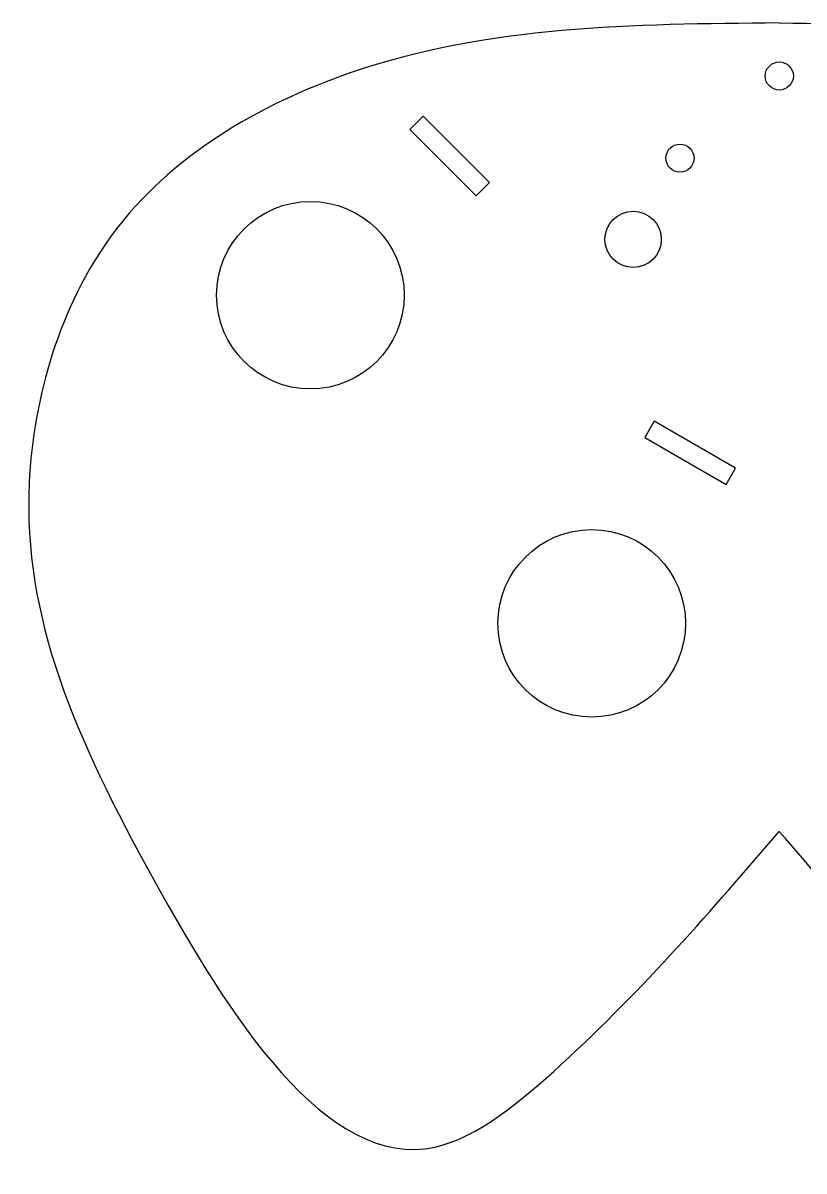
# Model space of a CAD drawing. Header units: millimetres. Extents: x -84 to 819, y -78 to 109.
# Drawn here: x 152.9 to 236.1, y -73.4 to 49 of the extents above; entities that cross this region are included whole.
import ezdxf

# ---------------------------------------------------------------- set-up
doc = ezdxf.new("R2010")
doc.units = ezdxf.units.MM

msp = doc.modelspace()

# ---------------------------------------------------------------- linework, layer by layer
msp.add_line((227.835, -0.179), (228.835, 1.553))
for points in [[(202.597, 32.021), (195.526, 39.092), (194.112, 37.678), (201.183, 30.607)], [(228.835, 1.553), (220.175, 6.553), (219.175, 4.821), (227.835, -0.179)]]:
    msp.add_lwpolyline(points, close=True)
for centre, radius in [((233.505, 43.383), 1.5), ((222.918, 34.617), 1.5), ((183.505, 20), 10), ((217.918, 25.957), 3), ((213.505, -15), 10)]:
    msp.add_circle(centre, radius)
for points, end_tangent in [([(233.505, 49.036), (187.762, 43.707), (162.378, 26.469), (153.526, 0), (166.818, -42.367), (196.825, -70.848), (210.252, -62.05), (233.505, -37.184)], (1, 0)), ([(233.505, 49.036), (279.249, 43.707), (304.633, 26.469), (313.485, 0), (300.193, -42.367), (270.186, -70.848), (256.758, -62.05), (233.505, -37.184)], (-1, 0))]:
    msp.add_spline(points, degree=3, dxfattribs=dict(end_tangent=end_tangent))

doc.saveas('drawing.dxf')
